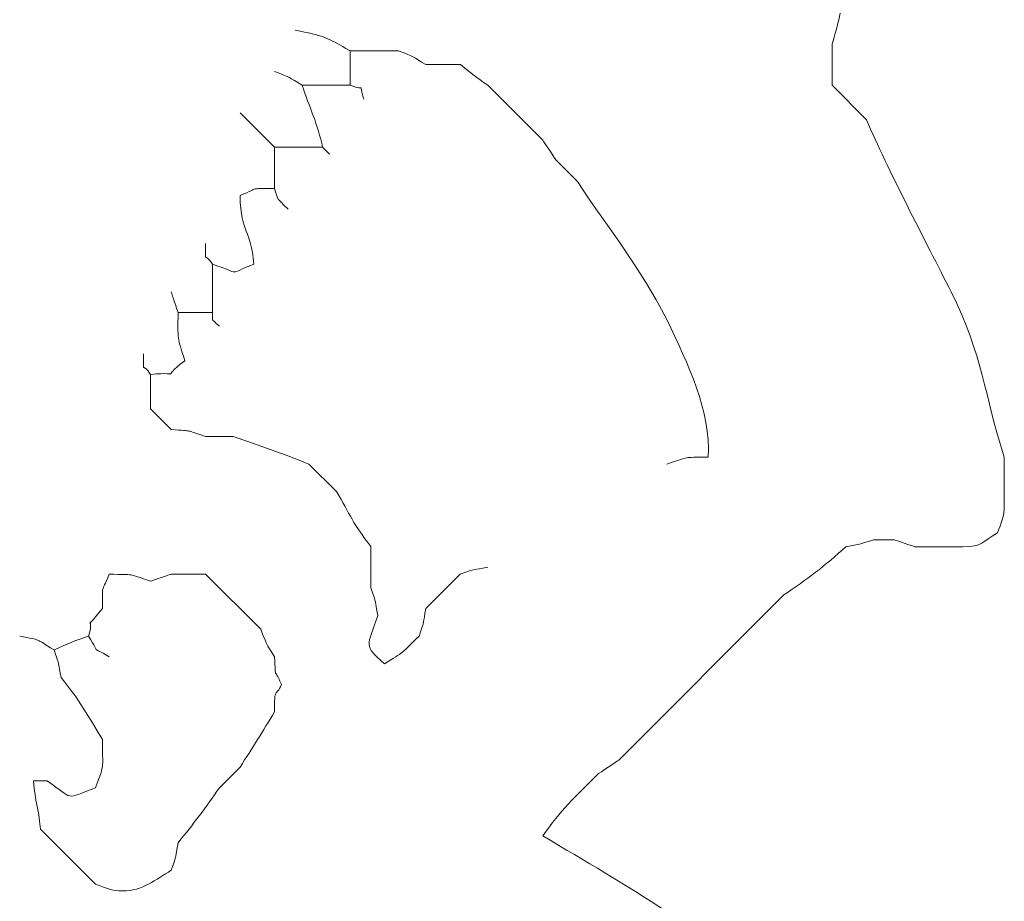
# Model space of a CAD drawing. Header units: centimetres. Extents: x -40.3 to 39, y -29.8 to 28.8.
# Drawn here: x 9.743 to 12.166, y -17.698 to -15.529 of the extents above; entities that cross this region are included whole.
import ezdxf

# ---------------------------------------------------------------- set-up
doc = ezdxf.new("R2010")
doc.units = ezdxf.units.CM
doc.header["$MEASUREMENT"] = 0
doc.layers.add('layer 1', color=7, linetype='Continuous')

msp = doc.modelspace()

# ---------------------------------------------------------------- linework, layer by layer
at = {"layer": 'layer 1', "color": 225, "lineweight": 0}
for points, knots in [([(9.79383, -18.62149), (9.79383, -18.62149), (9.89546, -18.62151), (9.89546, -18.62151), (9.89546, -18.62151), (9.94376, -18.6048), (9.98376, -18.58963), (10.03099, -18.5707), (10.03099, -18.5707), (10.03099, -18.5707), (10.09875, -18.50293), (10.09875, -18.50293), (10.09875, -18.50293), (10.11928, -18.47088), (10.12483, -18.46586), (10.14957, -18.43517), (10.14957, -18.43517), (10.14957, -18.35838), (10.14007, -18.33388), (10.16654, -18.26575), (10.16654, -18.26575), (10.23456, -18.27102), (10.22532, -18.27567), (10.2851, -18.29964), (10.2851, -18.29964), (10.2851, -18.29964), (10.42065, -18.43517), (10.42065, -18.43517), (10.42065, -18.43517), (10.48918, -18.53661), (10.5324, -18.57336), (10.58599, -18.68928), (10.58599, -18.68928), (10.63008, -18.78462), (10.64415, -18.87865), (10.70863, -18.96033), (10.70863, -18.96033), (10.77889, -18.91637), (10.7695, -18.90427), (10.82723, -18.84175), (10.82723, -18.84175), (10.85773, -18.76564), (10.90161, -18.69664), (10.92935, -18.62151), (10.92935, -18.62151), (10.95661, -18.54782), (10.96711, -18.47327), (10.99663, -18.4013), (10.99663, -18.4013), (11.06582, -18.37443), (11.10452, -18.38435), (11.18299, -18.38435), (11.18299, -18.38435), (11.23272, -18.40083), (11.21415, -18.39718), (11.26768, -18.40128), (11.26768, -18.40128), (11.36804, -18.4614), (11.45221, -18.50302), (11.55566, -18.57068), (11.55566, -18.57068), (11.64801, -18.66305), (11.81622, -18.87727), (11.92837, -18.90954), (11.92837, -18.90954), (11.94871, -18.85825), (11.9453, -18.89244), (11.94532, -18.82481), (11.94532, -18.82481), (11.96028, -18.78319), (11.95478, -18.79578), (11.96225, -18.75706), (11.96225, -18.75706), (11.95463, -18.72067), (11.95813, -18.72791), (11.94532, -18.68932), (11.94532, -18.68932), (11.94532, -18.68932), (11.94532, -18.60463), (11.94532, -18.60463), (11.94532, -18.60463), (11.83314, -18.2805), (11.7772, -18.25551), (11.58956, -17.97779), (11.58956, -17.97779), (11.58956, -17.97779), (11.33545, -17.7237), (11.33545, -17.7237), (11.33545, -17.7237), (11.23035, -17.65496), (11.13559, -17.6003), (11.03052, -17.53734), (11.03052, -17.53734), (11.07365, -17.4735), (11.1087, -17.44219), (11.16603, -17.38486), (11.16603, -17.38486), (11.16805, -17.38386), (11.21398, -17.35285), (11.21687, -17.35099), (11.21687, -17.35099), (11.21687, -17.35099), (11.62343, -16.94441), (11.62343, -16.94441), (11.62343, -16.94441), (11.67732, -16.90802), (11.72566, -16.87223), (11.77592, -16.82583), (11.77592, -16.82583), (11.81231, -16.81819), (11.80505, -16.82169), (11.84366, -16.80886), (11.84366, -16.80886), (11.84366, -16.80886), (11.89448, -16.80888), (11.89448, -16.80888), (11.89448, -16.80888), (11.89548, -16.80929), (11.94248, -16.82478), (11.94532, -16.82583), (11.94532, -16.82583), (11.94532, -16.82583), (12.02999, -16.82581), (12.02999, -16.82581), (12.02999, -16.82581), (12.02999, -16.82581), (12.06386, -16.82583), (12.06386, -16.82583), (12.06386, -16.82583), (12.11316, -16.82583), (12.10994, -16.81424), (12.14859, -16.79191), (12.14859, -16.79191), (12.15747, -16.76718), (12.16552, -16.75328), (12.16552, -16.72417), (12.16552, -16.72417), (12.16552, -16.72417), (12.16549, -16.67336), (12.16549, -16.67336), (12.16549, -16.67336), (12.16549, -16.67336), (12.16552, -16.60559), (12.16552, -16.60559), (12.16552, -16.60559), (12.11559, -16.45164), (12.11397, -16.35686), (12.03455, -16.19901), (12.03455, -16.19901), (11.97255, -16.0758), (11.87734, -15.89528), (11.8267, -15.77548), (11.8267, -15.77548), (11.8267, -15.77548), (11.74199, -15.69081), (11.74199, -15.69081), (11.74199, -15.69081), (11.74199, -15.69081), (11.74201, -15.58918), (11.74201, -15.58918), (11.74201, -15.58918), (11.75445, -15.5508), (11.77588, -15.46129), (11.77588, -15.41976), (11.77588, -15.41976), (11.77588, -15.36247), (11.76365, -15.36258), (11.75893, -15.30118), (11.75893, -15.30118), (11.73797, -15.26839), (11.7394, -15.26839), (11.72506, -15.23341), (11.72506, -15.23341), (11.72506, -15.23341), (11.60646, -15.11481), (11.60646, -15.11481), (11.60646, -15.11481), (11.56892, -15.10772), (11.54546, -15.09789), (11.50482, -15.09786), (11.50482, -15.09786), (11.50482, -15.09786), (11.40319, -15.09786), (11.40319, -15.09786), (11.40319, -15.09786), (11.40319, -15.09786), (11.35237, -15.09786), (11.35237, -15.09786), (11.35237, -15.09786), (11.30264, -15.11434), (11.32121, -15.11071), (11.26768, -15.11481), (11.26768, -15.11481), (11.23492, -15.13579), (11.23492, -15.13434), (11.1999, -15.14868), (11.1999, -15.14868), (10.9914, -14.95617), (10.82932, -14.95519), (10.59005, -14.87763), (10.59005, -14.87763), (10.59005, -14.87763), (10.5223, -14.87765), (10.5223, -14.87765), (10.5223, -14.87765), (10.5223, -14.87765), (10.35288, -14.87765), (10.35288, -14.87765), (10.35288, -14.87765), (10.26939, -14.87763), (10.15072, -14.93803), (10.08183, -14.97928), (10.08183, -14.97928), (10.08183, -14.97928), (10.03101, -15.03012), (10.03101, -15.03012), (10.03101, -15.03012), (10.03101, -15.03012), (10.03101, -15.28423), (10.03101, -15.28423), (10.03101, -15.28423), (10.01453, -15.33396), (10.01816, -15.31539), (10.01406, -15.36892), (10.01406, -15.36892), (10.01406, -15.36892), (9.96327, -15.41974), (9.96327, -15.41974), (9.96327, -15.41974), (9.96327, -15.41974), (9.96327, -15.4875), (9.96327, -15.4875)], [0, 0, 0, 0, 0.0169492, 0.0169492, 0.0169492, 0.0169492, 0.0338983, 0.0338983, 0.0338983, 0.0338983, 0.0508475, 0.0508475, 0.0508475, 0.0508475, 0.0677966, 0.0677966, 0.0677966, 0.0677966, 0.0847458, 0.0847458, 0.0847458, 0.0847458, 0.1016949, 0.1016949, 0.1016949, 0.1016949, 0.1186441, 0.1186441, 0.1186441, 0.1186441, 0.1355932, 0.1355932, 0.1355932, 0.1355932, 0.1525424, 0.1525424, 0.1525424, 0.1525424, 0.1694915, 0.1694915, 0.1694915, 0.1694915, 0.1864407, 0.1864407, 0.1864407, 0.1864407, 0.2033898, 0.2033898, 0.2033898, 0.2033898, 0.220339, 0.220339, 0.220339, 0.220339, 0.2372881, 0.2372881, 0.2372881, 0.2372881, 0.2542373, 0.2542373, 0.2542373, 0.2542373, 0.2711864, 0.2711864, 0.2711864, 0.2711864, 0.2881356, 0.2881356, 0.2881356, 0.2881356, 0.3050847, 0.3050847, 0.3050847, 0.3050847, 0.3220339, 0.3220339, 0.3220339, 0.3220339, 0.3389831, 0.3389831, 0.3389831, 0.3389831, 0.3559322, 0.3559322, 0.3559322, 0.3559322, 0.3728814, 0.3728814, 0.3728814, 0.3728814, 0.3898305, 0.3898305, 0.3898305, 0.3898305, 0.4067797, 0.4067797, 0.4067797, 0.4067797, 0.4237288, 0.4237288, 0.4237288, 0.4237288, 0.440678, 0.440678, 0.440678, 0.440678, 0.4576271, 0.4576271, 0.4576271, 0.4576271, 0.4745763, 0.4745763, 0.4745763, 0.4745763, 0.4915254, 0.4915254, 0.4915254, 0.4915254, 0.5084746, 0.5084746, 0.5084746, 0.5084746, 0.5254237, 0.5254237, 0.5254237, 0.5254237, 0.5423729, 0.5423729, 0.5423729, 0.5423729, 0.559322, 0.559322, 0.559322, 0.559322, 0.5762712, 0.5762712, 0.5762712, 0.5762712, 0.5932203, 0.5932203, 0.5932203, 0.5932203, 0.6101695, 0.6101695, 0.6101695, 0.6101695, 0.6271186, 0.6271186, 0.6271186, 0.6271186, 0.6440678, 0.6440678, 0.6440678, 0.6440678, 0.6610169, 0.6610169, 0.6610169, 0.6610169, 0.6779661, 0.6779661, 0.6779661, 0.6779661, 0.6949153, 0.6949153, 0.6949153, 0.6949153, 0.7118644, 0.7118644, 0.7118644, 0.7118644, 0.7288136, 0.7288136, 0.7288136, 0.7288136, 0.7457627, 0.7457627, 0.7457627, 0.7457627, 0.7627119, 0.7627119, 0.7627119, 0.7627119, 0.779661, 0.779661, 0.779661, 0.779661, 0.7966102, 0.7966102, 0.7966102, 0.7966102, 0.8135593, 0.8135593, 0.8135593, 0.8135593, 0.8305085, 0.8305085, 0.8305085, 0.8305085, 0.8474576, 0.8474576, 0.8474576, 0.8474576, 0.8644068, 0.8644068, 0.8644068, 0.8644068, 0.8813559, 0.8813559, 0.8813559, 0.8813559, 0.8983051, 0.8983051, 0.8983051, 0.8983051, 0.9152542, 0.9152542, 0.9152542, 0.9152542, 0.9322034, 0.9322034, 0.9322034, 0.9322034, 0.9491525, 0.9491525, 0.9491525, 0.9491525, 0.9661017, 0.9661017, 0.9661017, 0.9661017, 1, 1, 1, 1]), ([(10.58998, -15.72456), (10.57368, -15.68136), (10.59931, -15.70699), (10.55611, -15.69066), (10.55611, -15.69066), (10.55611, -15.69066), (10.55611, -15.60597), (10.55611, -15.60597), (10.55611, -15.60597), (10.55611, -15.60597), (10.67471, -15.60597), (10.67471, -15.60597), (10.67471, -15.60597), (10.71142, -15.61919), (10.71044, -15.62098), (10.74245, -15.63987), (10.74245, -15.63987), (10.74245, -15.63987), (10.82716, -15.63985), (10.82716, -15.63985), (10.82716, -15.63985), (10.85762, -15.66392), (10.86396, -15.66996), (10.89491, -15.69068), (10.89491, -15.69068), (10.89491, -15.69068), (11.03046, -15.82619), (11.03046, -15.82619), (11.03046, -15.82619), (11.03146, -15.82822), (11.06249, -15.87413), (11.06433, -15.87703), (11.06433, -15.87703), (11.06433, -15.87703), (11.11514, -15.92783), (11.11514, -15.92783), (11.11514, -15.92783), (11.20032, -16.0539), (11.26331, -16.13193), (11.33538, -16.26669), (11.33538, -16.26669), (11.38707, -16.37782), (11.44434, -16.49124), (11.43702, -16.60551), (11.43702, -16.60551), (11.37043, -16.60691), (11.39521, -16.60303), (11.33538, -16.62245)], [0, 0, 0, 0, 0.0769231, 0.0769231, 0.0769231, 0.0769231, 0.1538462, 0.1538462, 0.1538462, 0.1538462, 0.2307692, 0.2307692, 0.2307692, 0.2307692, 0.3076923, 0.3076923, 0.3076923, 0.3076923, 0.3846154, 0.3846154, 0.3846154, 0.3846154, 0.4615385, 0.4615385, 0.4615385, 0.4615385, 0.5384615, 0.5384615, 0.5384615, 0.5384615, 0.6153846, 0.6153846, 0.6153846, 0.6153846, 0.6923077, 0.6923077, 0.6923077, 0.6923077, 0.7692308, 0.7692308, 0.7692308, 0.7692308, 0.8461538, 0.8461538, 0.8461538, 0.8461538, 1, 1, 1, 1]), ([(10.4037, -15.99567), (10.37073, -15.9627), (10.38253, -15.97854), (10.36983, -15.94484), (10.36983, -15.94484), (10.36983, -15.94484), (10.36983, -15.8432), (10.36983, -15.8432), (10.36983, -15.8432), (10.36983, -15.8432), (10.48841, -15.8432), (10.48841, -15.8432), (10.48841, -15.8432), (10.47699, -15.78886), (10.45544, -15.74231), (10.43759, -15.69075), (10.43759, -15.69075), (10.43759, -15.69075), (10.5562, -15.69073), (10.5562, -15.69073)], [0, 0, 0, 0, 0.1666667, 0.1666667, 0.1666667, 0.1666667, 0.3333333, 0.3333333, 0.3333333, 0.3333333, 0.5, 0.5, 0.5, 0.5, 0.6666667, 0.6666667, 0.6666667, 0.6666667, 1, 1, 1, 1]), ([(10.21742, -16.24978), (10.21742, -16.24978), (10.21742, -16.13118), (10.21742, -16.13118), (10.21742, -16.13118), (10.2934, -16.15581), (10.25022, -16.15641), (10.31908, -16.13116), (10.31908, -16.13116), (10.31218, -16.04201), (10.2873, -16.05968), (10.28516, -15.96178), (10.28516, -15.96178), (10.33927, -15.94031), (10.30134, -15.94633), (10.36987, -15.94481)], [0, 0, 0, 0, 0.2, 0.2, 0.2, 0.2, 0.4, 0.4, 0.4, 0.4, 0.6, 0.6, 0.6, 0.6, 1, 1, 1, 1]), ([(10.23424, -16.28365), (10.21332, -16.26274), (10.21731, -16.27473), (10.21731, -16.24978), (10.21731, -16.24978), (10.21731, -16.24978), (10.1326, -16.24976), (10.1326, -16.24976), (10.1326, -16.24976), (10.1326, -16.31987), (10.12919, -16.30557), (10.14955, -16.36836), (10.14955, -16.36836), (10.0804, -16.41876), (10.15307, -16.39353), (10.06486, -16.40226), (10.06486, -16.40226), (10.06486, -16.40226), (10.06486, -16.48695), (10.06486, -16.48695), (10.06486, -16.48695), (10.06486, -16.48695), (10.11568, -16.53774), (10.11568, -16.53774), (10.11568, -16.53774), (10.17384, -16.54233), (10.14622, -16.53714), (10.20037, -16.55471), (10.20037, -16.55471), (10.20037, -16.55471), (10.26813, -16.55469), (10.26813, -16.55469), (10.26813, -16.55469), (10.33346, -16.57731), (10.39013, -16.59667), (10.45447, -16.62245), (10.45447, -16.62245), (10.45447, -16.62245), (10.52222, -16.69022), (10.52222, -16.69022), (10.52222, -16.69022), (10.55558, -16.74588), (10.56413, -16.77153), (10.60693, -16.82574), (10.60693, -16.82574), (10.60693, -16.82574), (10.60693, -16.92738), (10.60693, -16.92738), (10.60693, -16.92738), (10.62191, -16.96902), (10.61638, -16.95643), (10.62387, -16.99514), (10.62387, -16.99514), (10.59882, -17.07236), (10.58689, -17.06741), (10.6408, -17.11374), (10.6408, -17.11374), (10.68888, -17.08474), (10.68186, -17.08867), (10.72551, -17.04596), (10.72551, -17.04596), (10.74045, -17.00434), (10.73496, -17.01695), (10.74243, -16.97822), (10.74243, -16.97822), (10.74243, -16.97822), (10.82714, -16.89353), (10.82714, -16.89353), (10.82714, -16.89353), (10.86878, -16.87857), (10.85617, -16.88407), (10.89486, -16.87658)], [0, 0, 0, 0, 0.0526316, 0.0526316, 0.0526316, 0.0526316, 0.1052632, 0.1052632, 0.1052632, 0.1052632, 0.1578947, 0.1578947, 0.1578947, 0.1578947, 0.2105263, 0.2105263, 0.2105263, 0.2105263, 0.2631579, 0.2631579, 0.2631579, 0.2631579, 0.3157895, 0.3157895, 0.3157895, 0.3157895, 0.3684211, 0.3684211, 0.3684211, 0.3684211, 0.4210526, 0.4210526, 0.4210526, 0.4210526, 0.4736842, 0.4736842, 0.4736842, 0.4736842, 0.5263158, 0.5263158, 0.5263158, 0.5263158, 0.5789474, 0.5789474, 0.5789474, 0.5789474, 0.6315789, 0.6315789, 0.6315789, 0.6315789, 0.6842105, 0.6842105, 0.6842105, 0.6842105, 0.7368421, 0.7368421, 0.7368421, 0.7368421, 0.7894737, 0.7894737, 0.7894737, 0.7894737, 0.8421053, 0.8421053, 0.8421053, 0.8421053, 0.8947368, 0.8947368, 0.8947368, 0.8947368, 1, 1, 1, 1]), ([(9.91249, -17.04598), (9.87659, -17.05789), (9.8614, -17.06391), (9.82778, -17.07989), (9.82778, -17.07989), (9.8421, -17.11968), (9.83722, -17.1117), (9.84475, -17.14764), (9.84475, -17.14764), (9.89083, -17.20445), (9.91091, -17.24093), (9.94639, -17.30011), (9.94639, -17.30011), (9.94639, -17.37167), (9.95358, -17.3565), (9.92942, -17.41869), (9.92942, -17.41869), (9.85295, -17.4484), (9.87687, -17.44879), (9.81084, -17.40177), (9.81084, -17.40177), (9.81084, -17.40177), (9.77694, -17.40177), (9.77694, -17.40177), (9.77694, -17.40177), (9.78136, -17.45882), (9.78954, -17.46334), (9.79391, -17.52037), (9.79391, -17.52037), (9.79391, -17.52037), (9.92944, -17.6559), (9.92944, -17.6559), (9.92944, -17.6559), (9.95418, -17.6648), (9.96809, -17.67282), (9.9972, -17.67282), (9.9972, -17.67282), (10.04473, -17.67284), (10.07786, -17.64476), (10.11581, -17.62203), (10.11581, -17.62203), (10.13075, -17.58036), (10.12526, -17.59298), (10.13273, -17.55426), (10.13273, -17.55426), (10.16957, -17.50887), (10.20254, -17.46588), (10.23437, -17.41871), (10.23437, -17.41871), (10.23437, -17.41871), (10.28518, -17.36792), (10.28518, -17.36792), (10.28518, -17.36792), (10.31583, -17.32103), (10.34155, -17.27969), (10.36989, -17.23237), (10.36989, -17.23237), (10.36989, -17.16693), (10.37314, -17.19914), (10.38684, -17.1646), (10.38684, -17.1646), (10.36577, -17.11564), (10.37474, -17.15846), (10.36989, -17.09684), (10.36989, -17.09684), (10.34891, -17.0641), (10.35036, -17.06408), (10.336, -17.02912), (10.336, -17.02912), (10.336, -17.02912), (10.20047, -16.89357), (10.20047, -16.89357), (10.20047, -16.89357), (10.20047, -16.89357), (10.11578, -16.89355), (10.11578, -16.89355), (10.11578, -16.89355), (10.11478, -16.89396), (10.06778, -16.90949), (10.06497, -16.9105), (10.06497, -16.9105), (10.00512, -16.89114), (10.02992, -16.89502), (9.96333, -16.89355), (9.96333, -16.89355), (9.94186, -16.94765), (9.94788, -16.90975), (9.94639, -16.97826), (9.94639, -16.97826), (9.8913, -17.04794), (9.93036, -16.98033), (9.91251, -17.046), (9.91251, -17.046), (9.94609, -17.09874), (9.91456, -17.06685), (9.96331, -17.09684)], [0, 0, 0, 0, 0.04, 0.04, 0.04, 0.04, 0.08, 0.08, 0.08, 0.08, 0.12, 0.12, 0.12, 0.12, 0.16, 0.16, 0.16, 0.16, 0.2, 0.2, 0.2, 0.2, 0.24, 0.24, 0.24, 0.24, 0.28, 0.28, 0.28, 0.28, 0.32, 0.32, 0.32, 0.32, 0.36, 0.36, 0.36, 0.36, 0.4, 0.4, 0.4, 0.4, 0.44, 0.44, 0.44, 0.44, 0.48, 0.48, 0.48, 0.48, 0.52, 0.52, 0.52, 0.52, 0.56, 0.56, 0.56, 0.56, 0.6, 0.6, 0.6, 0.6, 0.64, 0.64, 0.64, 0.64, 0.68, 0.68, 0.68, 0.68, 0.72, 0.72, 0.72, 0.72, 0.76, 0.76, 0.76, 0.76, 0.8, 0.8, 0.8, 0.8, 0.84, 0.84, 0.84, 0.84, 0.88, 0.88, 0.88, 0.88, 0.92, 0.92, 0.92, 0.92, 1, 1, 1, 1])]:
    msp.add_open_spline(points, degree=3, knots=knots, dxfattribs=at)
for points in [[(10.42071, -15.55526), (10.48875, -15.56813), (10.49757, -15.57223), (10.55626, -15.60608)], [(10.36989, -15.65692), (10.40528, -15.66979), (10.40615, -15.67075), (10.43764, -15.69081)], [(10.28505, -15.75856), (10.28505, -15.75856), (10.36976, -15.84322), (10.36976, -15.84322)], [(10.50536, -15.86021), (10.50536, -15.86021), (10.48841, -15.84327), (10.48841, -15.84327)], [(10.20041, -16.08034), (10.20041, -16.13716), (10.1955, -16.09605), (10.21736, -16.13118)], [(10.11578, -16.19897), (10.11881, -16.20697), (10.1297, -16.24178), (10.13271, -16.24976)], [(10.04796, -16.35142), (10.04794, -16.40823), (10.043, -16.36711), (10.0649, -16.40224)], [(9.74301, -17.04598), (9.79927, -17.05689), (9.77746, -17.05023), (9.8277, -17.07989)]]:
    msp.add_open_spline(points, degree=3, dxfattribs=at)

doc.saveas('drawing.dxf')
